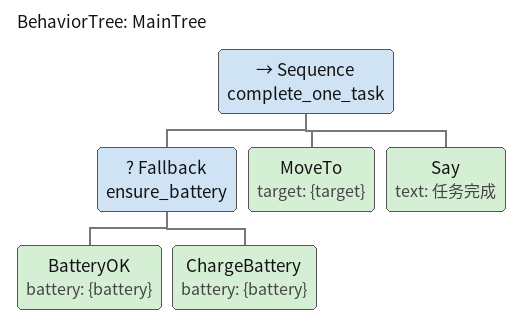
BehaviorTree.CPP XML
<?xml version="1.0" encoding="UTF-8"?>
<root main_tree_to_execute="MainTree">
  <BehaviorTree ID="MainTree">
    <Sequence name="complete_one_task">

      <!-- 电量充足则直接通过，否则执行充电动作。 -->
      <Fallback name="ensure_battery">
        <BatteryOK battery="{battery}"/>
        <ChargeBattery battery="{battery}"/>
      </Fallback>

      <!-- 电量准备好以后，移动到黑板给出的目标点。 -->
      <MoveTo target="{target}"/>
      <Say text="任务完成"/>

    </Sequence>
  </BehaviorTree>
</root>
